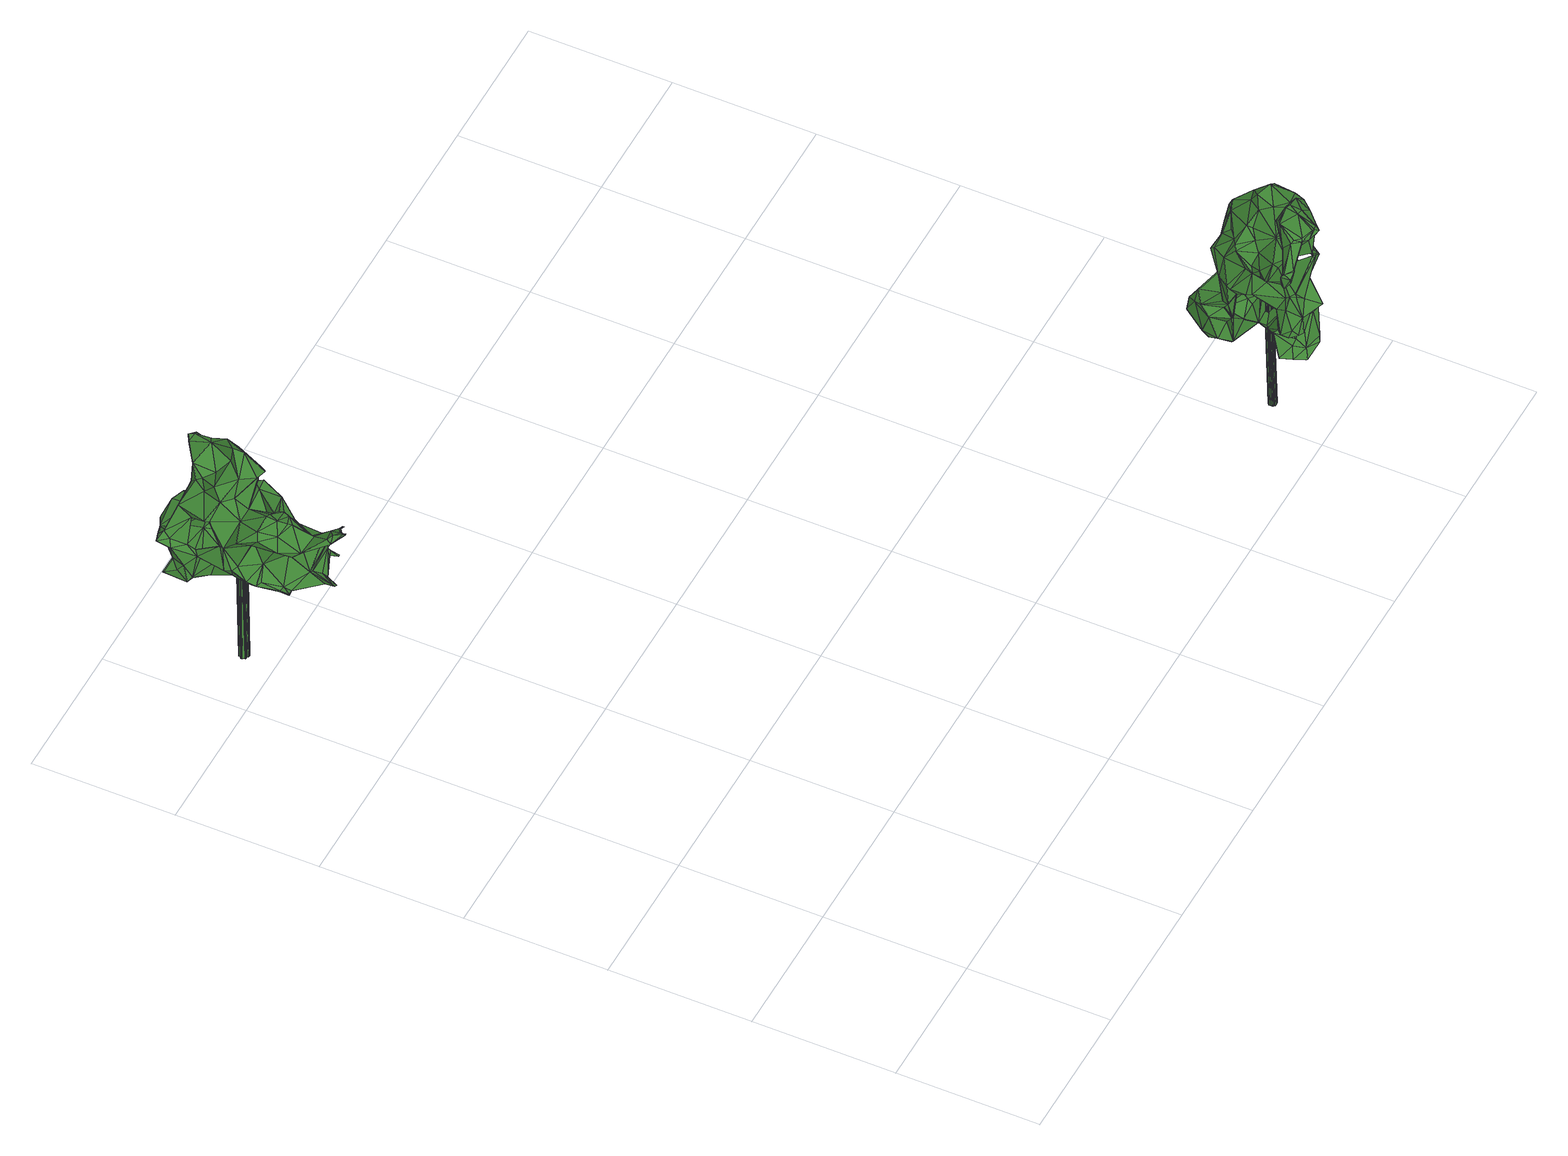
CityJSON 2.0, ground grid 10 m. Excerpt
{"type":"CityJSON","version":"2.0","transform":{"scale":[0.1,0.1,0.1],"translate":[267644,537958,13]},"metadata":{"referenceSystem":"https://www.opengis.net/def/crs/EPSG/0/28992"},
"CityObjects":{
"tree1":{"type":"SolitaryVegetationObject","attributes":{"gtid":125,"crown_width_m":9.17,"crown_median_z":24.93,"crown_r50_m":0.452,"crown_porosity":0.901,"trunk_H_m":11.4,"trunk_DBH_m":0.628,"trunk_radius_m":0.314,"trunk_base_height_m":13.53,"original_gtid":"133"},"geometry":[{"type":"MultiSurface","lod":"3","boundaries":[[[0,1,2]],[[3,4,5]],[[6,7,8]],[[9,7,6]],[[10,11,1]],[[12,13,14]],[[15,16,17]],[[18,19,20]],[[15,21,16]],[[22,16,21]],[[23,24,25]],[[26,27,28]],[[12,29,13]],[[30,12,14]],[[31,32,33]],[[34,35,36]],[[37,38,39]],[[40,39,41]],[[42,43,44]],[[45,46,47]],[[48,45,47]],[[49,50,51]],[[52,53,54]],[[29,55,56]],[[29,12,55]],[[57,58,59]],[[60,61,62]],[[60,62,63]],[[64,65,66]],[[67,68,69]],[[67,69,70]],[[38,71,72]],[[73,74,75]],[[76,77,78]],[[79,80,81]],[[28,82,83]],[[84,85,83]],[[86,87,88]],[[89,90,91]],[[4,3,92]],[[22,21,61]],[[5,93,3]],[[94,95,96]],[[97,98,87]],[[76,99,100]],[[101,102,103]],[[104,47,105]],[[19,1,0]],[[106,107,34]],[[108,109,110]],[[38,37,111]],[[112,113,114]],[[115,116,117]],[[118,24,23]],[[119,24,118]],[[120,121,35]],[[122,123,124]],[[116,125,117]],[[126,127,128]],[[54,25,129]],[[130,51,56]],[[131,132,133]],[[134,0,2]],[[135,136,39]],[[38,135,39]],[[137,138,126]],[[139,58,93]],[[139,93,5]],[[112,140,2]],[[113,112,109]],[[115,117,141]],[[142,143,144]],[[43,145,146]],[[138,137,79]],[[147,148,149]],[[138,79,127]],[[139,47,59]],[[138,127,126]],[[30,17,12]],[[150,144,143]],[[79,137,80]],[[19,151,20]],[[152,151,19]],[[56,51,29]],[[34,36,106]],[[153,154,155]],[[156,153,155]],[[157,158,159]],[[113,158,157]],[[156,124,153]],[[41,145,160]],[[161,120,107]],[[120,161,121]],[[122,85,123]],[[76,162,77]],[[149,163,147]],[[164,165,166]],[[67,167,168]],[[169,23,25]],[[42,170,43]],[[44,171,123]],[[90,172,173]],[[104,173,172]],[[54,174,7]],[[76,100,162]],[[175,148,102]],[[17,49,130]],[[44,50,171]],[[176,177,178]],[[179,180,181]],[[178,116,182]],[[169,183,184]],[[185,83,82]],[[185,82,173]],[[153,186,154]],[[107,120,35]],[[34,107,35]],[[83,26,28]],[[5,92,187]],[[5,187,139]],[[4,92,5]],[[39,40,37]],[[38,111,71]],[[77,188,78]],[[119,25,24]],[[189,68,87]],[[43,50,44]],[[149,182,163]],[[174,53,190]],[[190,53,52]],[[41,191,40]],[[179,191,41]],[[89,91,188]],[[60,192,61]],[[193,194,173]],[[193,173,28]],[[60,164,166]],[[60,166,195]],[[124,156,122]],[[184,196,118]],[[197,118,196]],[[85,26,83]],[[85,122,26]],[[12,130,55]],[[17,130,12]],[[159,109,108]],[[113,109,159]],[[65,64,110]],[[169,184,118]],[[169,118,23]],[[61,198,199]],[[125,199,198]],[[2,140,200]],[[151,197,20]],[[189,87,201]],[[189,201,70]],[[16,49,17]],[[202,27,156]],[[26,156,27]],[[203,84,204]],[[41,160,205]],[[184,65,31]],[[33,184,31]],[[139,59,58]],[[160,170,204]],[[134,154,0]],[[203,42,85]],[[44,123,42]],[[204,42,203]],[[85,42,123]],[[173,82,28]],[[206,207,208]],[[96,209,94]],[[210,100,99]],[[210,99,211]],[[127,212,128]],[[127,79,212]],[[122,156,26]],[[213,214,215]],[[35,164,36]],[[96,97,87]],[[87,68,96]],[[77,216,132]],[[77,132,133]],[[175,102,101]],[[217,218,198]],[[142,216,100]],[[153,124,171]],[[160,145,170]],[[156,219,202]],[[72,220,135]],[[212,81,221]],[[222,136,50]],[[63,62,223]],[[221,101,212]],[[54,53,174]],[[224,225,10]],[[125,198,117]],[[119,129,25]],[[170,145,43]],[[226,213,215]],[[227,228,77]],[[142,6,8]],[[18,1,19]],[[18,10,1]],[[229,230,58]],[[224,18,20]],[[169,142,100]],[[112,231,140]],[[28,27,193]],[[206,232,192]],[[128,232,206]],[[169,9,142]],[[86,71,111]],[[56,55,130]],[[178,177,116]],[[108,99,76]],[[233,51,50]],[[61,199,22]],[[234,235,186]],[[235,152,19]],[[78,188,91]],[[235,236,152]],[[96,137,126]],[[91,90,157]],[[58,57,237]],[[142,196,6]],[[9,6,196]],[[9,196,142]],[[36,238,106]],[[63,238,36]],[[14,238,30]],[[139,105,47]],[[187,105,139]],[[195,192,60]],[[83,230,229]],[[206,126,128]],[[0,154,19]],[[233,239,51]],[[96,95,137]],[[161,240,14]],[[41,146,145]],[[206,97,126]],[[205,179,41]],[[3,104,105]],[[92,105,187]],[[241,141,117]],[[65,32,31]],[[67,70,242]],[[186,19,154]],[[200,194,243]],[[193,243,194]],[[244,245,246]],[[160,204,247]],[[212,103,128]],[[233,135,220]],[[134,243,155]],[[20,197,196]],[[71,248,72]],[[195,248,71]],[[243,134,2]],[[2,200,243]],[[40,191,8]],[[179,8,191]],[[249,215,250]],[[246,251,244]],[[208,97,206]],[[63,223,252]],[[15,252,223]],[[48,228,45]],[[199,214,22]],[[215,214,199]],[[25,9,169]],[[83,185,3]],[[21,62,61]],[[67,242,167]],[[132,227,77]],[[121,164,35]],[[161,107,240]],[[107,106,240]],[[253,254,45]],[[47,46,59]],[[254,59,46]],[[253,45,255]],[[45,254,46]],[[176,256,75]],[[16,22,214]],[[16,214,171]],[[204,237,247]],[[204,170,42]],[[237,229,58]],[[16,171,49]],[[245,81,246]],[[54,9,25]],[[151,152,251]],[[245,244,175]],[[14,240,238]],[[104,172,48]],[[192,195,207]],[[194,140,231]],[[200,140,194]],[[3,105,92]],[[257,201,86]],[[3,230,83]],[[251,258,119]],[[180,179,205]],[[259,89,188]],[[259,188,48]],[[91,157,78]],[[78,157,159]],[[78,159,108]],[[130,49,51]],[[203,85,84]],[[251,246,258]],[[59,253,57]],[[117,198,241]],[[17,30,260]],[[17,260,15]],[[239,165,261]],[[239,261,13]],[[210,65,184]],[[216,162,100]],[[77,162,216]],[[262,136,222]],[[39,136,41]],[[183,100,210]],[[114,231,112]],[[202,243,27]],[[155,154,134]],[[59,254,253]],[[121,165,164]],[[157,90,173]],[[113,157,173]],[[54,7,9]],[[73,263,249]],[[264,249,263]],[[123,171,124]],[[193,27,243]],[[237,204,84]],[[174,257,7]],[[57,253,255]],[[237,84,229]],[[84,83,229]],[[101,103,212]],[[89,259,90]],[[93,58,230]],[[234,186,226]],[[79,81,212]],[[194,231,113]],[[194,113,173]],[[71,86,207]],[[265,195,166]],[[265,166,165]],[[208,207,88]],[[249,250,74]],[[249,74,73]],[[119,118,266]],[[197,266,118]],[[213,256,176]],[[176,178,213]],[[267,251,152]],[[186,213,178]],[[153,213,186]],[[108,64,99]],[[211,99,64]],[[149,148,175]],[[148,147,102]],[[226,256,213]],[[227,268,228]],[[149,175,269]],[[103,141,128]],[[182,116,102]],[[182,102,163]],[[121,161,165]],[[97,96,126]],[[163,102,147]],[[221,245,175]],[[221,175,101]],[[93,230,3]],[[257,86,111]],[[257,111,37]],[[37,8,7]],[[37,40,8]],[[37,7,257]],[[270,271,227]],[[270,216,144]],[[267,269,175]],[[33,224,20]],[[265,165,239]],[[272,151,251]],[[109,112,11]],[[224,10,18]],[[20,196,33]],[[8,179,181]],[[8,181,142]],[[234,273,235]],[[169,100,183]],[[33,32,225]],[[33,225,224]],[[168,167,274]],[[168,274,246]],[[146,136,262]],[[41,136,146]],[[273,256,235]],[[265,248,195]],[[87,86,201]],[[50,136,135]],[[184,183,210]],[[33,196,184]],[[63,252,238]],[[238,252,260]],[[260,252,15]],[[167,52,129]],[[54,129,52]],[[109,275,110]],[[174,190,201]],[[257,174,201]],[[150,271,270]],[[215,264,226]],[[270,227,132]],[[173,104,185]],[[3,185,104]],[[215,199,250]],[[276,219,277]],[[186,235,19]],[[104,48,47]],[[153,171,214]],[[213,153,214]],[[231,114,113]],[[36,164,63]],[[63,164,60]],[[168,246,81]],[[168,81,80]],[[68,209,96]],[[67,209,68]],[[258,246,278]],[[258,278,119]],[[156,277,219]],[[155,277,156]],[[273,73,75]],[[178,256,186]],[[264,263,73]],[[249,264,215]],[[195,71,207]],[[226,264,234]],[[73,273,234]],[[73,234,264]],[[180,143,181]],[[146,50,43]],[[10,225,110]],[[32,110,225]],[[13,261,14]],[[161,14,261]],[[167,129,274]],[[135,233,50]],[[161,261,165]],[[49,171,50]],[[144,216,142]],[[239,233,220]],[[201,242,70]],[[190,242,201]],[[151,266,197]],[[272,266,151]],[[52,167,242]],[[52,242,190]],[[188,77,228]],[[188,228,48]],[[65,110,32]],[[279,180,271]],[[279,271,150]],[[76,78,108]],[[75,74,250]],[[255,280,57]],[[113,159,158]],[[270,132,216]],[[115,102,116]],[[70,69,189]],[[68,189,69]],[[30,238,260]],[[106,238,240]],[[72,135,38]],[[150,143,180]],[[29,51,239]],[[29,239,13]],[[210,66,65]],[[281,265,239]],[[281,248,265]],[[210,211,66]],[[247,237,280]],[[247,280,160]],[[237,57,280]],[[48,172,259]],[[205,280,180]],[[180,280,255]],[[205,160,280]],[[262,222,50]],[[50,146,262]],[[248,220,72]],[[276,277,155]],[[186,256,226]],[[243,202,219]],[[281,220,248]],[[239,220,281]],[[67,94,209]],[[273,75,256]],[[236,149,269]],[[236,269,152]],[[152,269,267]],[[21,223,62]],[[244,251,267]],[[267,175,244]],[[274,278,246]],[[217,61,282]],[[217,282,192]],[[142,181,143]],[[217,198,61]],[[178,182,236]],[[87,98,88]],[[208,88,98]],[[208,98,97]],[[276,243,219]],[[199,125,177]],[[276,155,243]],[[192,282,61]],[[211,64,66]],[[275,10,110]],[[108,110,64]],[[109,11,275]],[[275,11,10]],[[266,251,119]],[[266,272,251]],[[15,223,21]],[[88,207,86]],[[176,75,177]],[[116,177,125]],[[94,67,95]],[[137,95,80]],[[128,218,232]],[[232,218,217]],[[241,218,128]],[[241,198,218]],[[221,81,245]],[[168,80,95]],[[168,95,67]],[[270,144,150]],[[45,228,268]],[[271,180,268]],[[271,268,227]],[[45,268,255]],[[279,150,180]],[[255,268,180]],[[90,259,172]],[[115,141,103]],[[115,103,102]],[[128,141,241]],[[149,236,182]],[[178,236,256]],[[235,256,236]],[[250,283,75]],[[177,75,283]],[[199,177,283]],[[199,283,250]],[[232,217,192]],[[206,192,207]],[[119,278,129]],[[274,129,278]],[[2,1,11]],[[2,11,112]],[[284,285,286]],[[284,286,287]],[[287,286,288]],[[287,288,289]],[[286,285,290]],[[286,290,288]],[[290,285,291]],[[290,291,288]],[[288,291,292]],[[288,292,289]],[[291,285,293]],[[291,293,292]],[[292,293,294]],[[292,294,289]],[[293,285,295]],[[293,295,294]],[[294,295,296]],[[294,296,289]],[[296,295,297]],[[296,297,289]],[[295,285,298]],[[295,298,297]],[[297,298,299]],[[297,299,289]],[[298,285,300]],[[298,300,299]],[[299,300,301]],[[299,301,289]],[[300,285,302]],[[300,302,301]],[[301,302,303]],[[301,303,289]],[[302,285,304]],[[302,304,303]],[[303,304,305]],[[303,305,289]],[[304,285,306]],[[304,306,305]],[[305,306,307]],[[305,307,289]],[[306,285,308]],[[306,308,307]],[[307,308,309]],[[307,309,289]],[[308,285,310]],[[308,310,309]],[[309,310,311]],[[309,311,289]],[[310,285,312]],[[310,312,311]],[[311,312,313]],[[311,313,289]],[[312,285,314]],[[312,314,313]],[[313,314,315]],[[313,315,289]],[[314,285,316]],[[314,316,315]],[[315,316,317]],[[315,317,289]],[[317,316,318]],[[317,318,289]],[[316,285,319]],[[316,319,318]],[[318,319,320]],[[318,320,289]],[[319,285,321]],[[319,321,320]],[[320,321,322]],[[320,322,289]],[[321,285,323]],[[321,323,322]],[[322,323,324]],[[322,324,289]],[[323,285,325]],[[323,325,324]],[[324,325,326]],[[324,326,289]],[[325,285,284]],[[325,284,326]],[[326,284,327]],[[326,327,289]],[[327,284,287]],[[327,287,289]]]}]},
"tree2":{"type":"SolitaryVegetationObject","attributes":{"gtid":87,"crown_width_m":7.61,"crown_median_z":25.44,"crown_r50_m":0.42,"crown_porosity":0.899,"trunk_H_m":11.77,"trunk_DBH_m":0.523,"trunk_radius_m":0.262,"trunk_base_height_m":13.67,"original_gtid":"92"},"geometry":[{"type":"Solid","lod":"3","boundaries":[[[[328,329,330]],[[331,330,329]],[[332,333,334]],[[335,336,337]],[[338,339,340]],[[341,342,343]],[[344,345,346]],[[347,348,349]],[[350,351,352]],[[353,354,355]],[[356,357,358]],[[359,360,361]],[[362,363,364]],[[365,366,367]],[[368,369,370]],[[371,372,373]],[[332,374,375]],[[364,333,376]],[[368,377,378]],[[379,380,381]],[[382,381,380]],[[383,377,368]],[[328,384,385]],[[386,387,388]],[[362,364,376]],[[365,389,366]],[[390,391,392]],[[393,394,395]],[[396,339,397]],[[398,345,344]],[[399,340,396]],[[396,340,339]],[[400,401,402]],[[363,403,404]],[[363,405,364]],[[406,407,408]],[[409,410,411]],[[409,411,412]],[[356,413,414]],[[415,365,416]],[[417,418,419]],[[420,421,398]],[[422,423,424]],[[366,424,423]],[[425,328,330]],[[426,334,404]],[[376,333,427]],[[428,429,374]],[[430,426,404]],[[430,431,426]],[[432,433,434]],[[435,335,436]],[[437,414,438]],[[439,440,441]],[[341,337,342]],[[442,416,443]],[[444,445,446]],[[412,411,447]],[[427,361,376]],[[418,358,357]],[[362,448,403]],[[449,450,451]],[[449,452,450]],[[453,450,452]],[[362,454,448]],[[376,454,362]],[[361,454,376]],[[448,455,456]],[[457,458,459]],[[460,461,343]],[[462,463,332]],[[333,332,463]],[[464,369,368]],[[465,378,377]],[[366,423,466]],[[467,466,423]],[[468,469,470]],[[329,471,331]],[[419,418,357]],[[472,470,469]],[[464,462,429]],[[391,473,338]],[[474,475,476]],[[477,380,379]],[[331,478,330]],[[479,478,331]],[[441,436,480]],[[481,482,483]],[[484,339,338]],[[485,486,487]],[[390,392,488]],[[333,463,427]],[[489,490,441]],[[491,490,489]],[[392,439,488]],[[439,441,480]],[[441,490,436]],[[352,492,355]],[[472,469,493]],[[483,482,466]],[[494,466,482]],[[405,363,404]],[[405,404,334]],[[452,449,495]],[[496,351,350]],[[497,498,499]],[[472,353,470]],[[480,488,439]],[[484,500,339]],[[339,500,397]],[[391,338,501]],[[371,373,502]],[[502,373,503]],[[475,480,485]],[[475,474,480]],[[488,480,474]],[[440,489,441]],[[392,440,439]],[[504,423,422]],[[505,506,507]],[[431,385,508]],[[468,408,469]],[[468,496,408]],[[360,509,361]],[[510,509,360]],[[502,503,329]],[[349,457,347]],[[511,445,402]],[[399,512,340]],[[425,330,513]],[[480,436,486]],[[485,480,486]],[[514,498,515]],[[516,393,395]],[[516,395,517]],[[479,331,471]],[[479,471,506]],[[420,450,421]],[[364,405,333]],[[334,333,405]],[[518,431,438]],[[403,430,404]],[[403,431,430]],[[408,407,469]],[[419,519,417]],[[520,365,415]],[[521,522,412]],[[411,410,447]],[[523,510,360]],[[524,525,526]],[[402,343,461]],[[527,386,394]],[[528,377,496]],[[359,361,463]],[[427,463,361]],[[375,462,332]],[[426,374,334]],[[511,348,529]],[[377,383,496]],[[329,373,471]],[[464,359,463]],[[491,489,440]],[[491,440,392]],[[341,343,402]],[[408,496,350]],[[461,348,402]],[[511,402,348]],[[435,491,530]],[[464,463,462]],[[385,531,328]],[[329,328,531]],[[487,532,400]],[[525,494,481]],[[533,373,534]],[[533,534,535]],[[368,346,536]],[[352,537,406]],[[538,465,346]],[[539,540,536]],[[436,335,541]],[[485,444,475]],[[485,487,444]],[[402,401,341]],[[542,543,520]],[[544,403,438]],[[544,438,431]],[[544,431,403]],[[494,482,481]],[[422,424,473]],[[459,458,526]],[[468,470,545]],[[453,421,450]],[[355,546,353]],[[369,540,547]],[[543,526,458]],[[548,358,535]],[[428,370,369]],[[391,501,392]],[[373,533,471]],[[362,403,363]],[[458,549,543]],[[549,398,543]],[[550,536,346]],[[476,444,446]],[[349,420,457]],[[450,420,349]],[[396,418,551]],[[396,551,399]],[[522,409,412]],[[353,546,470]],[[388,453,452]],[[475,444,476]],[[524,494,525]],[[488,552,390]],[[511,553,336]],[[511,336,435]],[[554,555,556]],[[507,389,524]],[[505,524,526]],[[500,557,397]],[[558,370,428]],[[410,555,447]],[[494,543,559]],[[559,556,560]],[[393,551,417]],[[561,374,426]],[[562,374,561]],[[382,563,415]],[[418,564,358]],[[409,443,410]],[[416,410,443]],[[419,357,356]],[[548,356,358]],[[555,521,447]],[[533,565,506]],[[447,521,412]],[[398,549,420]],[[464,429,369]],[[428,369,429]],[[386,395,394]],[[521,555,566]],[[528,521,566]],[[497,442,498]],[[346,566,344]],[[431,518,531]],[[385,431,531]],[[398,386,567]],[[490,491,435]],[[436,490,435]],[[347,457,459]],[[402,445,400]],[[514,433,432]],[[416,442,415]],[[446,445,530]],[[494,389,365]],[[514,470,546]],[[496,468,545]],[[418,417,551]],[[514,546,433]],[[434,433,546]],[[434,546,355]],[[355,492,434]],[[545,470,515]],[[515,470,514]],[[419,356,519]],[[349,451,450]],[[527,568,569]],[[527,569,570]],[[571,345,572]],[[437,569,568]],[[437,438,569]],[[573,548,535]],[[455,448,574]],[[455,574,569]],[[507,524,505]],[[572,345,398]],[[434,492,432]],[[443,575,498]],[[415,576,520]],[[351,368,370]],[[367,577,365]],[[343,553,460]],[[390,504,422]],[[390,422,391]],[[531,518,371]],[[531,502,329]],[[391,422,473]],[[535,358,564]],[[350,352,406]],[[553,342,336]],[[578,579,562]],[[428,579,580]],[[578,580,579]],[[543,581,554]],[[415,442,497]],[[572,567,570]],[[548,413,356]],[[438,371,518]],[[503,373,329]],[[517,395,388]],[[582,368,536]],[[352,355,537]],[[539,550,583]],[[550,571,583]],[[507,565,584]],[[460,553,449]],[[451,460,449]],[[484,584,500]],[[354,537,355]],[[585,382,477]],[[342,553,343]],[[521,528,522]],[[528,575,522]],[[375,429,462]],[[467,552,476]],[[352,351,558]],[[370,558,351]],[[389,424,366]],[[582,369,368]],[[576,479,506]],[[586,493,407]],[[513,587,585]],[[513,585,425]],[[461,460,348]],[[460,451,348]],[[349,348,451]],[[452,517,388]],[[466,494,366]],[[367,494,559]],[[367,366,494]],[[494,365,543]],[[344,581,398]],[[406,408,350]],[[582,536,540]],[[387,386,398]],[[387,398,453]],[[334,374,332]],[[452,495,529]],[[435,336,335]],[[340,501,338]],[[428,425,588]],[[580,425,428]],[[382,499,477]],[[497,499,382]],[[584,557,500]],[[338,584,484]],[[338,473,584]],[[588,585,587]],[[559,543,556]],[[543,554,556]],[[579,374,562]],[[589,567,572]],[[538,368,378]],[[590,565,533]],[[584,565,590]],[[476,446,467]],[[337,341,401]],[[417,591,393]],[[393,591,394]],[[531,371,502]],[[449,553,511]],[[492,592,432]],[[464,360,359]],[[560,556,410]],[[579,593,374]],[[428,374,593]],[[428,593,579]],[[444,487,445]],[[589,398,567]],[[360,464,368]],[[400,445,487]],[[458,420,549]],[[512,399,594]],[[538,378,465]],[[432,498,514]],[[354,586,537]],[[406,537,586]],[[420,458,457]],[[446,466,467]],[[477,563,380]],[[382,380,563]],[[559,577,367]],[[386,388,395]],[[571,346,345]],[[595,389,507]],[[583,523,596]],[[512,597,501]],[[498,496,598]],[[515,598,545]],[[498,598,515]],[[428,588,558]],[[599,576,506]],[[599,506,505]],[[348,347,529]],[[600,477,432]],[[587,558,588]],[[571,523,583]],[[511,495,449]],[[365,520,543]],[[538,346,368]],[[415,497,382]],[[592,513,600]],[[407,493,469]],[[448,456,403]],[[554,581,344]],[[600,513,477]],[[563,477,513]],[[601,491,602]],[[569,574,570]],[[467,423,504]],[[603,351,383]],[[351,496,383]],[[601,517,529]],[[452,529,517]],[[586,604,493]],[[453,398,421]],[[596,523,369]],[[369,547,596]],[[570,571,572]],[[410,556,555]],[[566,555,554]],[[566,554,344]],[[574,571,570]],[[438,455,569]],[[574,523,571]],[[574,510,523]],[[474,552,488]],[[603,383,368]],[[335,532,487]],[[335,337,532]],[[392,597,491]],[[491,597,602]],[[550,346,571]],[[492,352,558]],[[568,519,437]],[[414,437,519]],[[414,519,356]],[[527,394,591]],[[585,379,382]],[[519,591,605]],[[417,605,591]],[[527,591,568]],[[529,466,446]],[[539,596,540]],[[547,540,596]],[[369,582,540]],[[435,445,511]],[[506,565,507]],[[510,596,454]],[[454,596,448]],[[574,448,596]],[[606,479,576]],[[520,576,542]],[[599,542,576]],[[507,473,595]],[[507,584,473]],[[401,532,337]],[[400,532,401]],[[476,552,474]],[[566,346,465]],[[528,465,377]],[[566,465,528]],[[561,508,562]],[[431,508,426]],[[384,562,508]],[[561,426,508]],[[499,432,477]],[[603,368,351]],[[578,607,580]],[[578,384,607]],[[493,604,472]],[[392,501,597]],[[492,558,592]],[[494,524,389]],[[512,501,340]],[[595,424,389]],[[473,424,595]],[[574,596,510]],[[562,384,578]],[[443,498,442]],[[511,529,495]],[[398,581,543]],[[453,388,387]],[[589,572,398]],[[438,414,608]],[[368,369,360]],[[360,369,523]],[[568,591,519]],[[414,372,608]],[[438,608,372]],[[438,372,371]],[[413,548,372]],[[414,413,372]],[[417,519,605]],[[535,534,573]],[[587,592,558]],[[585,477,379]],[[415,563,606]],[[432,592,600]],[[504,552,467]],[[504,390,552]],[[526,483,459]],[[481,483,526]],[[602,517,601]],[[328,580,384]],[[525,481,526]],[[539,583,596]],[[506,471,533]],[[435,530,445]],[[446,530,601]],[[446,601,529]],[[601,530,491]],[[522,443,409]],[[436,541,486]],[[487,486,541]],[[443,522,575]],[[397,564,396]],[[418,396,564]],[[609,526,543]],[[606,576,415]],[[393,594,551]],[[399,551,594]],[[516,594,393]],[[573,372,548]],[[528,496,498]],[[528,498,575]],[[588,425,585]],[[384,508,385]],[[587,513,592]],[[580,607,384]],[[580,328,425]],[[483,466,529]],[[438,456,455]],[[347,459,529]],[[483,529,459]],[[586,407,406]],[[354,604,586]],[[353,604,354]],[[472,604,353]],[[335,487,541]],[[517,594,516]],[[512,594,517]],[[545,598,496]],[[330,478,513]],[[606,478,479]],[[382,379,381]],[[337,336,342]],[[557,535,564]],[[534,373,372]],[[534,372,573]],[[557,564,397]],[[602,597,517]],[[512,517,597]],[[375,374,429]],[[361,509,454]],[[510,454,509]],[[539,536,550]],[[438,403,456]],[[599,610,542]],[[542,610,609]],[[543,542,609]],[[599,505,610]],[[609,610,526]],[[526,610,505]],[[386,527,567]],[[570,567,527]],[[563,513,606]],[[606,513,478]],[[590,533,557]],[[584,590,557]],[[533,535,557]],[[365,577,416]],[[410,577,560]],[[559,560,577]],[[410,416,577]],[[499,498,432]],[[611,612,613]],[[611,613,614]],[[613,612,615]],[[613,615,614]],[[614,615,616]],[[614,616,617]],[[615,612,618]],[[615,618,616]],[[616,618,619]],[[616,619,617]],[[618,612,620]],[[618,620,619]],[[619,620,621]],[[619,621,617]],[[620,612,622]],[[620,622,621]],[[621,622,623]],[[621,623,617]],[[622,612,624]],[[622,624,623]],[[623,624,625]],[[623,625,617]],[[624,612,626]],[[624,626,625]],[[625,626,627]],[[625,627,617]],[[626,612,628]],[[626,628,627]],[[628,612,629]],[[628,629,627]],[[627,629,630]],[[627,630,617]],[[629,612,631]],[[629,631,630]],[[630,631,632]],[[630,632,617]],[[631,612,633]],[[631,633,632]],[[632,633,634]],[[632,634,617]],[[633,612,635]],[[633,635,634]],[[635,612,636]],[[635,636,634]],[[634,636,637]],[[634,637,617]],[[636,612,638]],[[636,638,637]],[[638,612,639]],[[638,639,637]],[[637,639,640]],[[637,640,617]],[[640,639,641]],[[640,641,617]],[[639,612,642]],[[639,642,641]],[[642,612,643]],[[642,643,641]],[[641,643,644]],[[641,644,617]],[[643,612,645]],[[643,645,644]],[[645,612,646]],[[645,646,644]],[[644,646,647]],[[644,647,617]],[[646,612,611]],[[646,611,647]],[[647,611,648]],[[647,648,617]],[[648,611,614]],[[648,614,617]]]]}]}
},
"vertices":[
[10,505,109],[15,501,104],[12,499,107],[40,461,136],[47,455,141],[47,456,141],[55,523,113],[62,530,115],[64,520,119],[60,524,95],[26,507,100],[22,490,100],[48,525,182],[60,535,171],[58,542,177],[26,535,167],[24,530,157],[36,523,170],[26,510,98],[21,520,99],[31,518,94],[28,543,157],[16,537,144],[58,529,81],[58,530,82],[63,534,85],[22,489,132],[25,493,128],[28,482,126],[51,515,171],[46,532,184],[49,509,108],[45,501,111],[37,517,106],[52,566,176],[63,566,167],[49,564,173],[70,525,134],[64,526,141],[67,521,141],[72,521,132],[64,507,135],[35,496,146],[38,502,146],[33,502,149],[66,469,120],[69,466,122],[64,466,125],[56,471,113],[32,524,156],[38,517,144],[51,517,160],[69,548,102],[69,544,102],[68,540,100],[45,509,175],[48,511,172],[59,471,125],[54,468,132],[64,467,125],[36,556,153],[20,557,146],[32,551,160],[36,555,170],[43,495,89],[47,499,89],[42,498,86],[52,565,100],[45,561,121],[46,557,101],[58,554,101],[48,536,138],[54,528,147],[43,530,112],[43,543,118],[35,547,116],[58,488,92],[67,475,94],[50,468,93],[41,576,105],[46,574,103],[40,565,101],[40,480,120],[30,477,130],[40,488,141],[26,491,142],[59,550,128],[54,559,126],[56,554,129],[44,459,96],[41,459,98],[45,463,94],[50,456,137],[45,462,139],[45,571,103],[47,574,103],[45,567,122],[48,567,128],[54,559,127],[46,496,89],[62,496,89],[23,559,111],[12,557,106],[22,566,113],[50,469,124],[53,460,134],[53,562,177],[55,564,175],[43,484,92],[27,486,99],[38,491,98],[58,530,129],[21,487,99],[25,481,99],[20,480,100],[8,561,125],[4,555,123],[3,564,126],[50,529,83],[51,539,83],[63,565,167],[60,560,164],[15,500,144],[19,502,148],[12,513,139],[8,557,127],[42,572,124],[35,577,111],[23,571,118],[58,543,88],[42,513,170],[74,472,89],[72,477,93],[73,472,89],[10,505,110],[56,521,150],[59,520,141],[43,577,106],[40,578,109],[53,461,134],[21,487,100],[9,565,126],[59,505,94],[48,502,110],[53,496,94],[46,500,142],[45,503,140],[4,560,99],[9,555,102],[8,545,93],[51,487,101],[31,529,90],[21,535,92],[14,523,128],[12,516,113],[16,514,114],[18,506,135],[42,466,96],[44,478,100],[43,483,93],[55,501,131],[56,554,172],[60,489,92],[6,551,103],[50,559,164],[59,552,160],[51,550,160],[60,560,91],[49,568,99],[62,514,87],[47,497,142],[26,517,144],[41,474,105],[37,474,108],[73,547,111],[19,545,97],[15,543,117],[14,548,120],[12,540,115],[63,501,122],[62,496,119],[57,503,119],[7,547,108],[56,506,89],[55,509,89],[47,471,127],[11,521,112],[53,457,135],[50,468,94],[45,550,118],[72,551,109],[65,517,124],[30,558,143],[34,487,121],[24,486,101],[43,547,146],[52,521,100],[39,528,88],[10,562,130],[20,548,139],[17,498,106],[58,545,119],[26,493,128],[38,490,143],[46,493,141],[62,497,121],[39,558,128],[47,552,131],[51,557,129],[45,568,104],[47,499,88],[43,498,85],[32,570,105],[15,526,128],[17,534,144],[30,532,139],[64,489,93],[15,559,125],[14,563,126],[26,509,134],[55,522,152],[33,549,105],[38,521,135],[33,547,163],[28,510,99],[33,504,113],[17,524,128],[64,480,106],[61,476,109],[45,475,132],[42,465,137],[20,480,101],[23,559,122],[53,518,156],[26,520,109],[22,532,104],[12,543,95],[46,478,130],[50,549,178],[59,535,170],[56,552,175],[9,566,126],[64,553,102],[26,501,113],[29,550,83],[37,555,90],[38,557,87],[47,484,124],[46,528,153],[42,538,133],[34,543,133],[31,543,86],[40,541,164],[65,469,121],[69,467,122],[63,475,116],[16,539,114],[60,538,119],[44,550,93],[47,470,99],[47,534,171],[59,537,172],[52,511,129],[48,524,127],[33,521,128],[51,549,160],[38,530,88],[28,546,81],[63,477,112],[12,543,94],[62,485,96],[63,481,107],[35,531,89],[31,531,106],[49,554,93],[29,490,100],[35,512,119],[26,519,129],[45,553,91],[60,480,106],[54,481,121],[52,535,171],[25,553,143],[26,556,123],[46,522,5],[42,522,5],[46,523,5],[43,523,119],[43,524,119],[40,523,119],[45,524,5],[45,525,5],[42,525,119],[44,525,5],[42,526,119],[43,526,5],[41,526,119],[40,526,119],[42,526,5],[39,526,119],[41,525,5],[38,526,119],[40,525,5],[38,525,119],[40,524,5],[37,524,119],[39,523,5],[37,523,119],[39,522,5],[37,522,119],[40,521,5],[37,521,119],[40,520,5],[38,521,119],[41,520,5],[38,520,119],[42,519,5],[39,520,119],[40,520,119],[43,519,5],[41,520,119],[44,520,5],[42,520,119],[45,520,5],[42,521,119],[45,521,5],[43,521,119],[43,522,119],
[544,67,97],[538,58,116],[542,49,104],[543,51,115],[508,76,83],[497,77,75],[512,89,86],[491,17,188],[478,16,174],[474,13,178],[540,38,178],[539,52,181],[536,53,183],[475,9,174],[473,15,176],[476,14,163],[496,46,124],[495,50,123],[511,46,114],[496,27,158],[485,18,160],[490,29,154],[507,33,68],[509,40,86],[521,29,80],[524,13,70],[525,14,69],[528,16,71],[530,82,143],[534,81,154],[534,80,154],[493,59,78],[493,58,79],[492,68,78],[496,86,99],[504,94,92],[499,93,86],[523,20,127],[521,12,153],[522,15,150],[507,47,88],[508,58,85],[510,44,88],[530,66,120],[523,61,128],[532,56,126],[522,76,88],[510,71,84],[492,79,80],[503,39,90],[506,41,89],[530,51,99],[538,44,116],[522,49,114],[526,34,116],[503,39,89],[538,71,77],[543,74,96],[503,61,150],[500,49,145],[507,47,151],[529,20,149],[526,21,184],[536,30,180],[527,31,189],[516,60,161],[506,63,152],[512,52,155],[536,65,172],[543,58,170],[496,46,143],[528,58,179],[482,10,177],[480,9,177],[483,13,162],[505,88,101],[511,88,90],[508,91,87],[510,35,64],[505,23,68],[501,30,69],[495,10,107],[498,12,117],[490,11,109],[488,17,106],[529,79,140],[518,80,136],[531,28,120],[516,7,115],[527,76,157],[533,78,160],[528,77,156],[493,38,147],[492,38,147],[525,24,174],[518,16,160],[528,25,156],[533,61,96],[526,79,92],[493,75,75],[520,56,88],[509,63,84],[518,77,96],[526,77,106],[532,24,93],[534,19,89],[534,20,89],[492,23,181],[496,27,197],[510,82,136],[512,76,118],[515,29,195],[513,31,195],[511,30,196],[518,19,115],[510,12,113],[501,9,186],[493,16,181],[509,14,179],[491,16,110],[492,80,103],[485,30,154],[487,33,151],[485,29,154],[496,32,158],[494,40,150],[489,73,98],[499,68,105],[507,73,103],[498,33,153],[498,40,147],[502,30,157],[483,18,160],[482,14,162],[504,70,79],[501,72,77],[505,62,79],[514,33,100],[513,13,161],[514,12,176],[510,25,74],[505,22,68],[513,17,73],[544,44,127],[509,14,68],[539,29,163],[512,10,188],[508,9,189],[511,7,186],[535,43,95],[542,44,116],[545,43,127],[511,22,194],[514,22,162],[518,16,159],[510,23,163],[542,44,175],[506,9,190],[497,12,190],[495,11,189],[517,22,192],[511,31,195],[501,30,194],[507,35,186],[528,27,88],[509,18,67],[521,16,150],[494,27,159],[503,35,88],[517,30,109],[515,30,101],[520,41,94],[543,54,170],[529,36,181],[533,65,119],[533,62,120],[523,19,179],[533,32,147],[547,42,142],[536,28,146],[534,74,91],[502,67,84],[493,59,99],[484,18,160],[525,46,176],[541,45,100],[527,19,91],[522,24,90],[517,56,160],[513,38,163],[530,75,113],[518,78,144],[530,33,124],[489,23,105],[495,21,104],[493,58,100],[530,30,147],[524,27,158],[518,39,155],[504,70,139],[494,27,103],[502,25,161],[504,19,184],[532,73,113],[481,10,177],[537,50,148],[528,55,147],[533,64,152],[521,53,97],[518,21,72],[520,45,96],[514,67,108],[518,60,93],[493,16,190],[531,49,129],[515,37,135],[513,72,114],[513,24,78],[528,15,71],[498,71,98],[529,78,142],[497,40,146],[514,52,114],[530,64,169],[514,10,185],[478,17,164],[502,26,124],[498,24,118],[502,23,127],[534,56,164],[524,41,89],[504,20,129],[503,19,128],[525,77,90],[538,72,77],[539,41,116],[532,71,157],[542,43,147],[500,31,114],[499,52,142],[509,79,139],[501,72,124],[494,63,126],[498,58,117],[493,60,125],[522,66,144],[496,63,107],[510,27,110],[542,42,127],[510,17,121],[536,62,61],[536,65,77],[536,64,77],[508,42,126],[517,56,91],[497,63,107],[540,39,162],[532,47,95],[510,18,67],[536,44,95],[531,46,94],[500,52,142],[536,46,149],[511,66,151],[540,40,94],[535,71,92],[523,55,171],[536,25,148],[496,66,103],[526,35,180],[514,34,90],[538,43,146],[540,40,95],[512,26,166],[524,26,174],[506,41,88],[509,15,67],[519,72,149],[540,41,117],[537,65,77],[514,69,135],[523,54,146],[530,50,149],[520,42,7],[518,42,7],[520,43,7],[518,45,124],[520,44,7],[518,46,124],[516,45,124],[519,44,7],[518,47,124],[519,45,7],[517,47,124],[518,45,7],[516,47,124],[517,45,7],[515,47,124],[516,45,7],[514,47,124],[516,44,7],[515,44,7],[513,46,124],[515,43,7],[513,45,124],[515,42,7],[513,44,124],[515,41,7],[516,41,7],[514,43,124],[516,40,7],[517,40,7],[515,42,124],[516,42,124],[518,40,7],[519,40,7],[517,43,124],[519,41,7],[520,41,7],[518,43,124],[518,44,124]
]}
